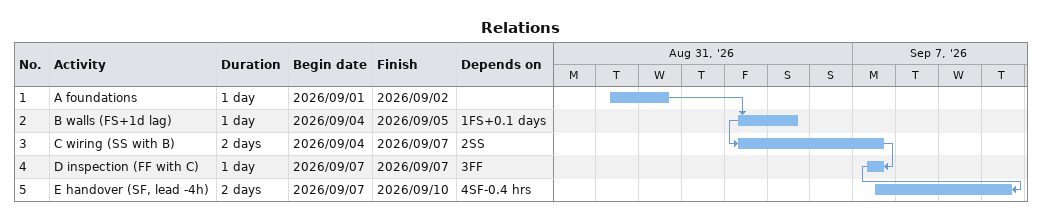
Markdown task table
Relations

| ID | Task | Duration | Start | Finish | Predecessors |
|---|---|---|---|---|---|
| 1 | A foundations | 1d | 2026-09-01 | 2026-09-02 |  |
| 2 | B walls (FS+1d lag) | 1d | 2026-09-04 | 2026-09-05 | 1FS+0.1d |
| 3 | C wiring (SS with B) | 2d | 2026-09-04 | 2026-09-07 | 2SS |
| 4 | D inspection (FF with C) | 1d | 2026-09-07 | 2026-09-07 | 3FF |
| 5 | E handover (SF, lead -4h) | 2d | 2026-09-07 | 2026-09-10 | 4SF-0.4h |
